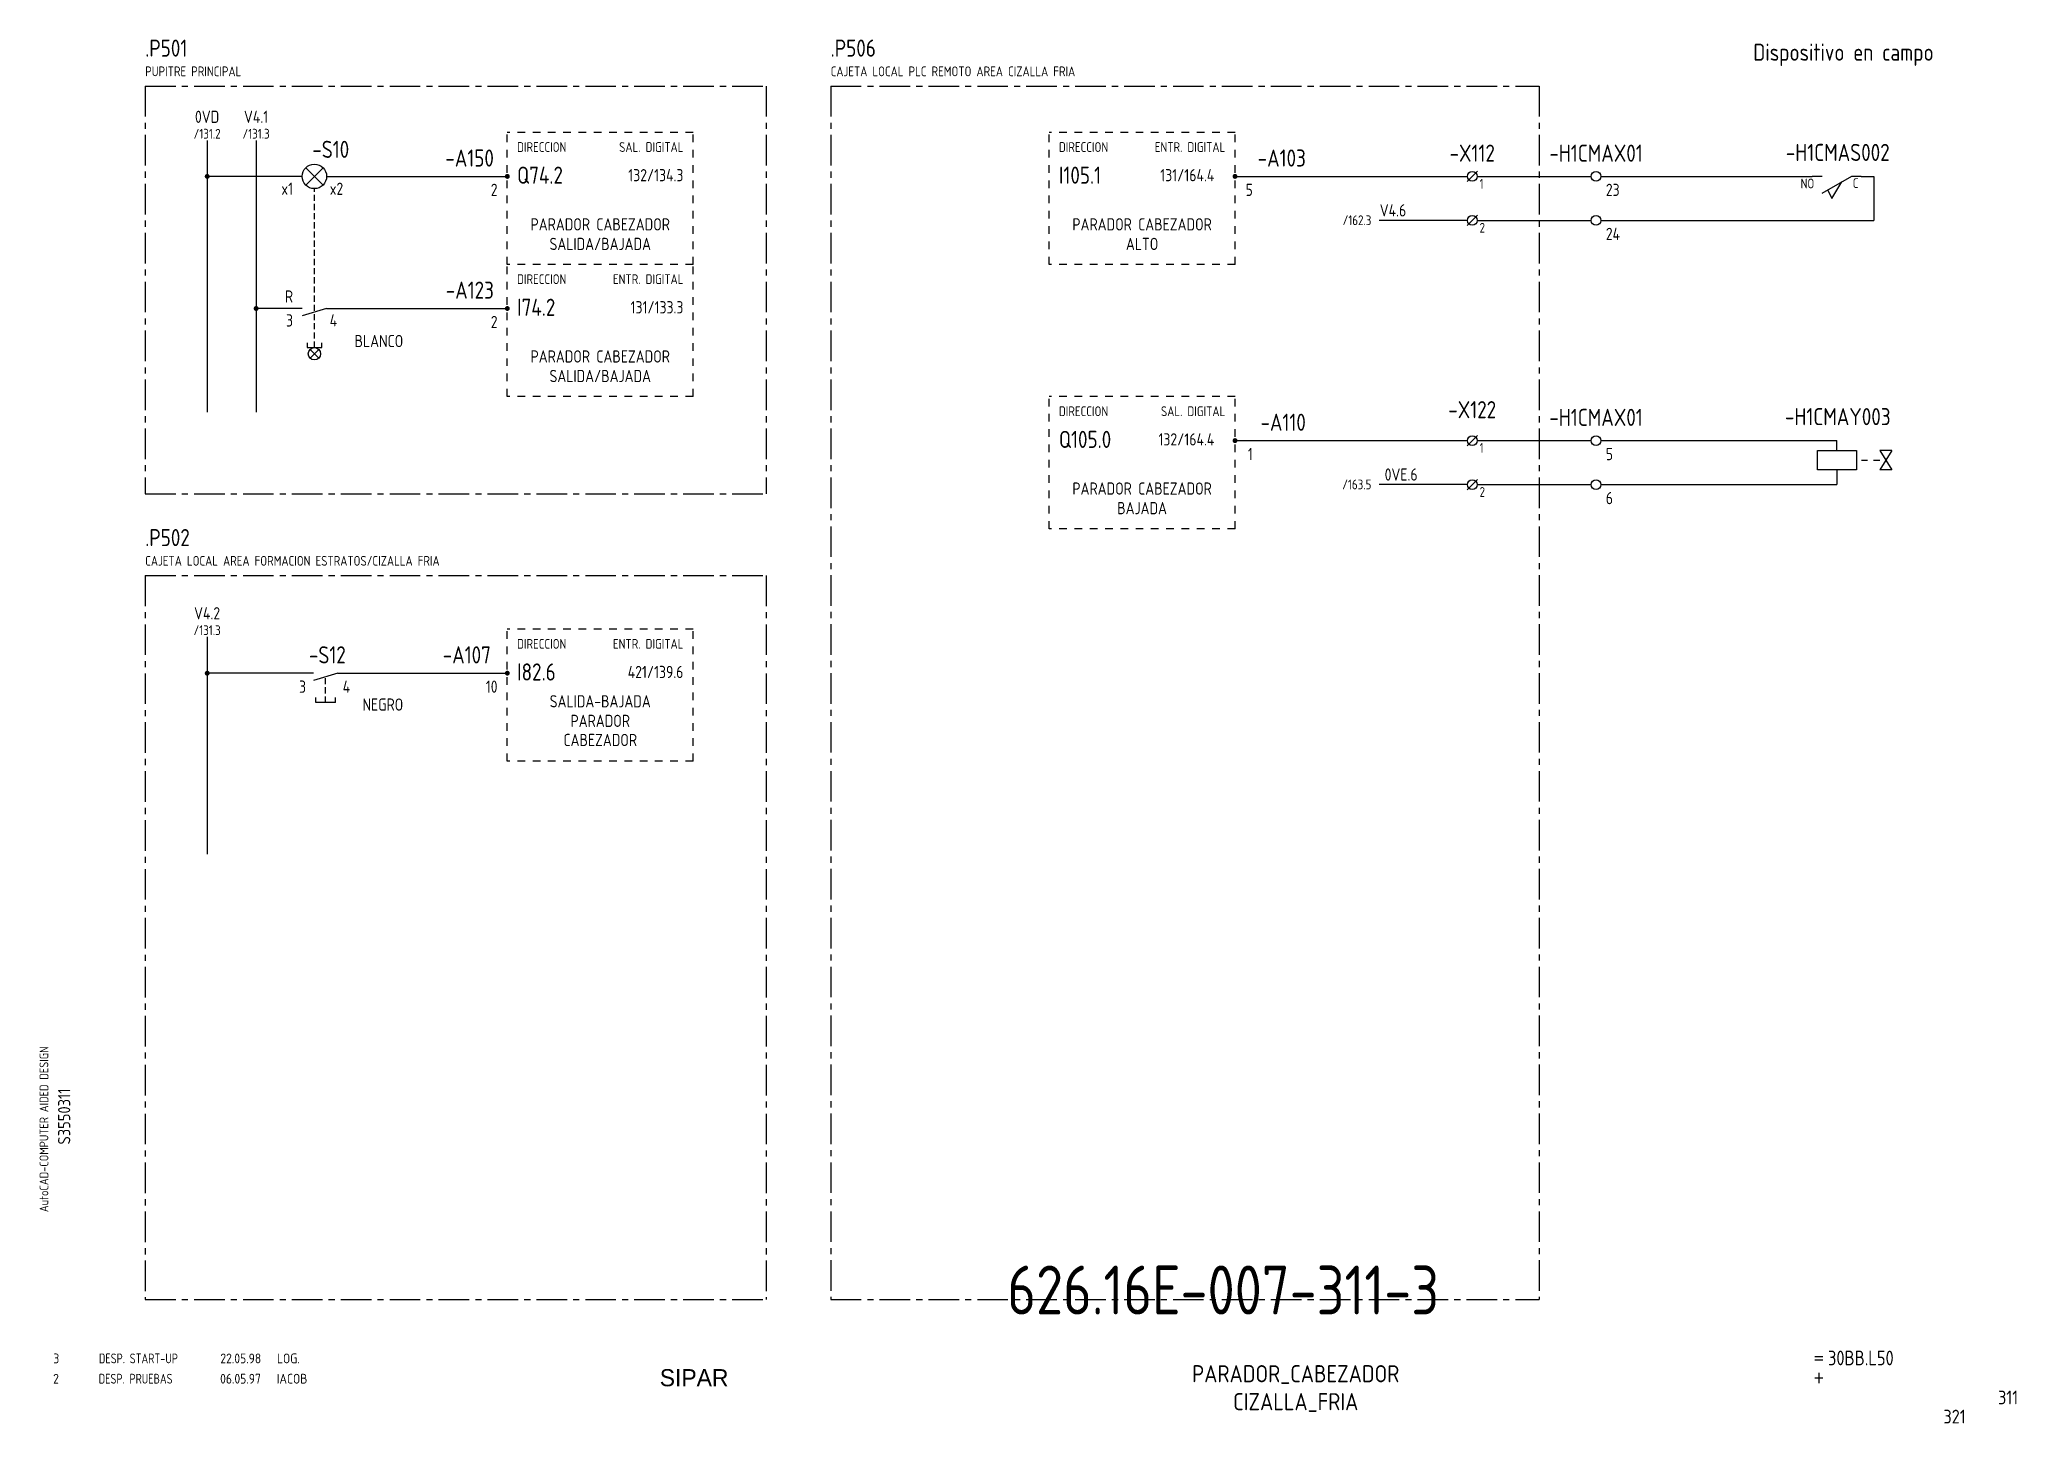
# Model space of a CAD drawing. Extents: x 10 to 414, y 6 to 288.
import ezdxf
from ezdxf.enums import TextEntityAlignment as Align

# ---------------------------------------------------------------- set-up
doc = ezdxf.new("R2010")
doc.units = 0
doc.header["$LTSCALE"] = 5
doc.header["$MEASUREMENT"] = 0
for name, pattern in [('CENTER', [2, 1.25, -0.25, 0.25, -0.25]), ('HIDDEN', [0.375, 0.25, -0.125]), ('HIDDEN1', [0.625, 0.3125, -0.3125])]:
    doc.linetypes.add(name, pattern=pattern)
doc.layers.get('0').update_dxf_attribs({"linetype": 'CONTINUOUS'})
doc.layers.add('CART', color=7, linetype='CONTINUOUS')
doc.styles.add('DIN', font='DIN.shx', dxfattribs={"width": 0.85})
doc.styles.add('N', font='ROMANS', dxfattribs={"width": 0.85, "height": 3})
doc.styles.add('SIMPLEX', font='SIMPLEX', dxfattribs={"width": 0.85})
doc.styles.add('X', font='UNIV.SHX', dxfattribs={"height": 3.5})

# ---------------------------------------------------------------- blocks, each defined once
blk = doc.blocks.new('B5-3')
at = {"linetype": 'Continuous', "const_width": 0.5}
blk.add_lwpolyline([(-0.25, 0, 1), (0.25, 0, 1)], format="xyb", close=True, dxfattribs=at)
blk = doc.blocks.new('NORMALE')
at = {"linetype": 'Continuous'}
blk.add_line((-1.06, -1.06), (1.06, 1.06), dxfattribs=at)
at = {"color": 7}
blk.add_circle((0, 0), 1, dxfattribs=at)
at = {"color": 7, "style": 'SIMPLEX', "flags": 9}
for tag, p in [('QUADRO', (-7.5, 4)), ('SEZIONE', (-7.5, 2.5)), ('NUMO', (-7.5, 1)), ('NUMM', (-7.5, -0.5)), ('NOTEM', (-7.5, -2)), ('NOTEV', (-7.5, -3.5)), ('UTENZA', (-7.5, -5)), ('RIP', (-7.5, -6.5)), ('RAGGIO', (-7.5, -8))]:
    blk.add_attdef(tag, p, '', height=1, dxfattribs=at)
at = {"color": 3, "style": 'SIMPLEX', "flags": 8}
for tag, p in [('NUMI', (1.5, 0.5)), ('MORSETTIERA', (1.5, -2.5))]:
    blk.add_attdef(tag, p, '', height=2, dxfattribs=at)
blk = doc.blocks.new('070801')
at = {"color": 0, "linetype": 'ByBlock'}
for points in [[(0, -2), (0, 0)], [(-2.8, -3.15), (-4.5, -4), (-1.12, -6.07)], [(0, -10), (0, -8), (-3.5, -1.94)]]:
    blk.add_lwpolyline(points, dxfattribs=at)
at = {"color": 2, "linetype": 'ByBlock', "style": 'SIMPLEX', "width": 0.85}
for tag, p in [('C1', (-1, 0)), ('C2', (-1, -12))]:
    blk.add_attdef(tag, text='', height=1.75, dxfattribs=at).set_placement(p, align=Align.RIGHT)
at = {"color": 1, "linetype": 'ByBlock', "style": 'SIMPLEX', "flags": 1}
for tag, p, height, width in [('ALIAS', (2, -4), 2.5, 0.75), ('UBIC', (2, -13), 1.5, 0.85), ('CODICE1', (2, -17), 1.5, 0.85), ('UBIC1', (2, -15), 1.5, 0.75), ('VINCOLO', (2, -21), 1.5, 0.75), ('CODICE2', (2, -19), 1.5, 0.85)]:
    blk.add_attdef(tag, p, '', height=height, dxfattribs=dict(at, width=width))
at = {"color": 1, "linetype": 'ByBlock', "style": 'SIMPLEX', "width": 0.85}
for tag, p, height in [('SIGLA', (2, -4), 2.5), ('FUNZIONE', (2, -8), 2), ('NOTE', (2, -11), 2)]:
    blk.add_attdef(tag, p, '', height=height, dxfattribs=at)
blk = doc.blocks.new('NOC')
at = {"linetype": 'Continuous'}
blk.add_line((8, 0), (10.6, 0), dxfattribs=at)
ref = blk.add_blockref('070801', (-2, 0), dxfattribs=dict(at, rotation=90))
ref.add_attrib('C1', 'NO', dxfattribs={"color": 7, "linetype": 'ByBlock', "height": 2, "style": 'DIN', "width": 0.85}).set_placement((-1.6, -2.45), align=Align.RIGHT)
ref.add_attrib('C2', 'C', dxfattribs={"color": 7, "linetype": 'ByBlock', "height": 2, "style": 'DIN', "width": 0.85}).set_placement((7.44, -2.37), align=Align.RIGHT)
blk = doc.blocks.new('REV2')
at = {"color": 3, "style": 'DIN'}
for s, width, p in [('2', 0.9, (12.45, 13.79)), ('DESP. PRUEBAS', 0.8, (21.76, 13.79)), ('06.05.97', 0.9, (46.59, 13.79)), ('IACOB', 0.9, (58.16, 13.79))]:
    blk.add_text(s, height=2, dxfattribs=dict(at, width=width)).set_placement(p)
blk = doc.blocks.new('DESP')
at = {"color": 3, "style": 'DIN'}
for s, width, p in [('3', 0.9, (7.45, 13.02)), ('DESP. START-UP', 0.8, (16.76, 13.02)), ('22.05.98', 0.9, (41.59, 13.02)), ('LOG.', 0.9, (53.16, 13.02))]:
    blk.add_text(s, height=2, dxfattribs=dict(at, width=width)).set_placement(p)

msp = doc.modelspace()

# ---------------------------------------------------------------- linework, layer by layer
at = {"color": 3, "linetype": 'CENTER'}
for p, q in [((31.27, 279), (158.24, 279)), ((31.27, 279), (31.27, 195.63)), ((158.24, 279), (158.24, 195.63)), ((171.42, 279), (171.42, 31)), ((171.42, 279), (316.27, 279)), ((316.27, 279), (316.27, 31)), ((31.27, 195.63), (158.24, 195.63)), ((31.27, 178.96), (158.24, 178.96)), ((31.27, 178.96), (31.27, 31)), ((158.24, 178.96), (158.24, 31)), ((31.27, 31), (158.24, 31)), ((171.42, 31), (316.27, 31))]:
    msp.add_line(p, q, dxfattribs=at)
at = {"linetype": 'Continuous'}
for p, q in [((43.95, 267.87), (43.95, 212.34)), ((53.95, 267.87), (53.95, 212.34)), ((67.63, 258.76), (64.1, 262.3)), ((64.1, 258.76), (67.63, 262.3)), ((384.72, 260.53), (384.72, 251.53)), ((301.59, 251.53), (283.59, 251.53)), ((66.75, 223.39), (64.98, 225.16)), ((64.98, 223.39), (66.75, 225.16)), ((377.15, 204.53), (377.15, 206.53)), ((373.15, 204.53), (381.15, 204.53)), ((373.15, 200.53), (373.15, 204.53)), ((381.15, 204.53), (381.15, 200.53)), ((385.9, 204.53), (388.4, 200.53)), ((388.4, 204.53), (385.9, 200.53)), ((388.4, 204.53), (385.9, 204.53)), ((381.15, 200.53), (373.15, 200.53)), ((377.15, 200.53), (377.15, 197.53)), ((388.4, 200.53), (385.9, 200.53)), ((301.59, 197.53), (283.59, 197.53)), ((66.16, 152.99), (66.16, 153.99)), ((70.16, 152.99), (70.16, 153.99)), ((70.16, 152.99), (66.16, 152.99))]:
    msp.add_line(p, q, dxfattribs=at)
at = {"linetype": 'HIDDEN1'}
for p, q in [((105.31, 242.53), (105.31, 269.53)), ((143.31, 269.53), (105.31, 269.53)), ((143.31, 242.53), (143.31, 269.53)), ((254.09, 269.53), (216.09, 269.53)), ((216.09, 242.53), (216.09, 269.53)), ((254.09, 242.53), (254.09, 269.53)), ((143.31, 242.53), (105.31, 242.53)), ((143.31, 242.53), (105.31, 242.53)), ((105.31, 215.53), (105.31, 242.53)), ((143.31, 215.53), (143.31, 242.53)), ((254.09, 242.53), (216.09, 242.53)), ((143.31, 215.53), (105.31, 215.53)), ((254.09, 215.53), (216.09, 215.53)), ((216.09, 188.53), (216.09, 215.53)), ((254.09, 188.53), (254.09, 215.53)), ((254.09, 188.53), (216.09, 188.53)), ((105.31, 140.99), (105.31, 167.99)), ((143.31, 167.99), (105.31, 167.99)), ((143.31, 140.99), (143.31, 167.99)), ((143.31, 140.99), (105.31, 140.99))]:
    msp.add_line(p, q, dxfattribs=at)
for p, q in [((63.36, 260.53), (43.95, 260.53)), ((68.36, 260.53), (73.36, 260.53)), ((73.36, 260.53), (105.31, 260.53)), ((254.09, 260.53), (301.59, 260.53)), ((303.59, 260.53), (326.91, 260.53)), ((328.91, 260.53), (372.12, 260.53)), ((303.59, 251.53), (326.91, 251.53)), ((328.91, 251.53), (384.72, 251.53)), ((63.36, 233.53), (53.95, 233.53)), ((68.36, 233.53), (63.36, 232.03)), ((68.36, 233.53), (73.36, 233.53)), ((73.36, 233.53), (105.31, 233.53)), ((64.36, 226.53), (64.36, 225.53)), ((67.36, 225.53), (67.36, 226.53)), ((64.36, 225.53), (67.36, 225.53)), ((254.09, 206.53), (301.59, 206.53)), ((303.59, 206.53), (326.91, 206.53)), ((328.91, 206.53), (377.15, 206.53)), ((382.15, 202.53), (383.4, 202.53)), ((384.65, 202.53), (385.9, 202.53)), ((303.59, 197.53), (326.91, 197.53)), ((328.91, 197.53), (377.15, 197.53)), ((43.95, 166.4), (43.95, 121.99)), ((65.66, 158.99), (43.95, 158.99)), ((70.66, 158.99), (65.66, 157.49)), ((70.66, 158.99), (94.66, 158.99)), ((76.66, 158.99), (105.31, 158.99))]:
    msp.add_line(p, q)
at = {"linetype": 'HIDDEN'}
for p, q in [((65.86, 225.53), (65.86, 258.03)), ((68.16, 152.99), (68.16, 158.24))]:
    msp.add_line(p, q, dxfattribs=at)
msp.add_circle((65.86, 260.53), 2.5)
at = {"linetype": 'Continuous'}
for centre, radius in [((327.91, 260.53), 1), ((327.91, 251.53), 1), ((65.86, 224.28), 1.25), ((327.91, 206.53), 1), ((327.91, 197.53), 1)]:
    msp.add_circle(centre, radius, dxfattribs=at)

# ---------------------------------------------------------------- block references
for p in [(43.95, 260.53), (105.31, 260.53), (53.95, 233.53), (105.31, 233.53), (43.95, 158.99), (105.31, 158.99)]:
    msp.add_blockref('B5-3', p)
at = {"xscale": -1}
for p in [(254.09, 260.53), (254.09, 206.53)]:
    msp.add_blockref('B5-3', p, dxfattribs=at)
at = {"linetype": 'Continuous'}
ref = msp.add_blockref('NORMALE', (302.59, 260.53), dxfattribs=at)
ref.add_attrib('MORSETTIERA', '1', (304.09, 258.03), dxfattribs={"color": 7, "height": 2, "style": 'DIN', "width": 0.85, "flags": 8})
for name, p in [('NOC', (374.12, 260.53)), ('DESP', (5.05, 4.92)), ('REV2', (0, 0))]:
    msp.add_blockref(name, p, dxfattribs=at)
ref = msp.add_blockref('NORMALE', (302.59, 251.53), dxfattribs=at)
ref.add_attrib('MORSETTIERA', '2', (304.09, 249.03), dxfattribs={"color": 7, "height": 2, "style": 'DIN', "width": 0.85, "flags": 8})
ref = msp.add_blockref('NORMALE', (302.59, 206.53), dxfattribs=at)
ref.add_attrib('MORSETTIERA', '1', (304.09, 204.03), dxfattribs={"color": 7, "height": 2, "style": 'DIN', "width": 0.85, "flags": 8})
ref = msp.add_blockref('NORMALE', (302.59, 197.53), dxfattribs=at)
ref.add_attrib('MORSETTIERA', '2', (304.09, 195.03), dxfattribs={"color": 7, "height": 2, "style": 'DIN', "width": 0.85, "flags": 8})

# ---------------------------------------------------------------- texts
at = {"color": 3, "style": 'DIN', "width": 0.85}
for s, p in [('.P501', (31.27, 285)), ('.P506', (171.42, 285)), ('Q74.2', (107.31, 259.03)), ('I105.1', (218.09, 259.03)), ('I74.2', (107.31, 232.03)), ('Q105.0', (218.09, 205.03)), ('.P502', (31.27, 184.96)), ('I82.6', (107.31, 157.49))]:
    msp.add_text(s, height=3.5, dxfattribs=at).set_placement(p)
at = {"color": 2, "style": 'DIN', "width": 0.85}
msp.add_text('Dispositivo en campo', height=3.5, dxfattribs=at).set_placement((360.06, 284.16))
at = {"style": 'DIN', "width": 0.85}
for s, height, p in [('PUPITRE PRINCIPAL', 2, (31.27, 281)), ('CAJETA LOCAL PLC REMOTO AREA CIZALLA FRIA', 2, (171.42, 281)), ('23', 2.5, (329.91, 256.53)), ('24', 2.5, (329.91, 247.53)), ('5', 2.5, (329.91, 202.53)), ('6', 2.5, (329.91, 193.53)), ('CAJETA LOCAL AREA FORMACION ESTRATOS/CIZALLA FRIA', 2, (31.27, 180.96))]:
    msp.add_text(s, height=height, dxfattribs=at).set_placement(p)
for s, height, p in [('0VD', 2.5, (43.93, 271.46)), ('V4.1', 2.5, (53.94, 271.46)), ('/131.2', 2, (43.93, 268.25)), ('/131.3', 2, (53.94, 268.25)), ('PARADOR CABEZADOR', 2.5, (124.31, 249.48)), ('PARADOR CABEZADOR', 2.5, (235.09, 249.48)), ('SALIDA/BAJADA', 2.5, (124.31, 245.48)), ('ALTO', 2.5, (235.09, 245.48)), ('PARADOR CABEZADOR', 2.5, (124.31, 222.48)), ('SALIDA/BAJADA', 2.5, (124.31, 218.48)), ('PARADOR CABEZADOR', 2.5, (235.09, 195.48)), ('BAJADA', 2.5, (235.09, 191.48)), ('V4.2', 2.5, (43.93, 169.99)), ('/131.3', 2, (43.93, 166.78)), ('SALIDA-BAJADA', 2.5, (124.31, 152)), ('PARADOR', 2.5, (124.31, 148)), ('CABEZADOR', 2.5, (124.31, 144.09))]:
    msp.add_text(s, height=height, dxfattribs=at).set_placement(p, align=Align.CENTER)
at = {"color": 3, "style": 'DIN', "width": 0.85}
for s, p in [('-S10', (72.98, 264.31)), ('-A150', (102.56, 262.53)), ('-A103', (268.57, 262.53)), ('-A123', (102.56, 235.53)), ('-A110', (268.57, 208.53)), ('-S12', (72.28, 160.99)), ('-A107', (101.94, 160.99))]:
    msp.add_text(s, height=3.5, dxfattribs=at).set_placement(p, align=Align.RIGHT)
at = {"color": 1, "style": 'DIN', "width": 0.85}
for p in [(107.31, 265.53), (218.09, 265.53), (107.31, 238.53), (218.09, 211.53), (107.31, 163.99)]:
    msp.add_text('DIRECCION', height=2, dxfattribs=at).set_placement(p)
at = {"color": 1, "linetype": 'Continuous', "style": 'DIN', "width": 0.85}
msp.add_text('SAL. DIGITAL', height=2, dxfattribs=at).set_placement((141.31, 265.53), align=Align.RIGHT)
at = {"color": 1, "style": 'DIN', "width": 0.85}
for s, p in [('ENTR. DIGITAL', (252.09, 265.53)), ('ENTR. DIGITAL', (141.31, 238.53)), ('SAL. DIGITAL', (252.09, 211.53)), ('ENTR. DIGITAL', (141.31, 163.99))]:
    msp.add_text(s, height=2, dxfattribs=at).set_placement(p, align=Align.RIGHT)
at = {"color": 3, "style": 'DIN', "width": 0.85}
for s, p in [('-X112', (302.59, 263.53)), ('-H1CMAX01', (327.91, 263.53)), ('-H1CMAS002', (377.32, 263.68)), ('-X122', (302.59, 211.1)), ('-H1CMAX01', (327.91, 209.53)), ('-H1CMAY003', (377.32, 209.68))]:
    msp.add_text(s, height=3.5, dxfattribs=at).set_placement(p, align=Align.CENTER)
at = {"color": 7, "style": 'DIN', "width": 0.85}
for s, p in [('x1', (61.5, 256.76)), ('R', (61.5, 234.74)), ('3', (61.5, 229.84)), ('3', (64.16, 154.99))]:
    msp.add_text(s, height=2.5, dxfattribs=at).set_placement(p, align=Align.RIGHT)
for s, p in [('x2', (69, 256.76)), ('4', (69, 229.84)), ('4', (71.66, 154.99))]:
    msp.add_text(s, height=2.5, dxfattribs=at).set_placement(p)
at = {"style": 'DIN', "width": 0.85}
for s, height, p in [('2', 2.5, (103.31, 256.53)), ('132/134.3', 2.5, (141.31, 259.53)), ('131/164.4', 2.5, (249.85, 259.53)), ('5', 2.5, (257.73, 256.53)), ('V4.6', 2.5, (289.09, 252.35)), ('/162.3', 2, (281.97, 250.57)), ('131/133.3', 2.5, (141.31, 232.53)), ('2', 2.5, (103.31, 229.53)), ('BLANCO', 2.5, (84.03, 225.63)), ('132/164.4', 2.5, (249.85, 205.53)), ('1', 2.5, (257.73, 202.53)), ('/163.5', 2, (281.97, 196.57)), ('0VE.6', 2.5, (291.42, 198.35)), ('421/139.6', 2.5, (141.31, 157.99)), ('NEGRO', 2.5, (84.03, 151.33)), ('10', 2.5, (103.31, 154.99))]:
    msp.add_text(s, height=height, dxfattribs=at).set_placement(p, align=Align.RIGHT)
at = {"color": 2, "insert": (207.53, 37.92), "char_height": 10, "width": 111.0411, "attachment_point": 1, "style": 'DIN'}
msp.add_mtext('626.16E-007-311-3', dxfattribs=at)
at = {"layer": 'CART', "color": 1, "style": 'DIN', "width": 0.9}
msp.add_text('AutoCAD-COMPUTER AIDED DESIGN', height=1.8, rotation=90, dxfattribs=at).set_placement((11.47, 48.84))
at = {"layer": 'CART', "color": 3, "style": 'N', "width": 0.85}
for s, p in [('=', (372.24, 17.91)), ('+', (372.24, 13.87))]:
    msp.add_text(s, height=2.5, dxfattribs=at).set_placement(p)
at = {"layer": 'CART', "color": 3, "style": 'DIN', "width": 0.9, "flags": 1}
msp.add_attdef('S3550311', text='', height=2.5, rotation=90, dxfattribs=at).set_placement((15.95, 68.38), align=Align.CENTER)
at = {"layer": 'CART', "color": 3, "style": 'DIN', "width": 0.85}
msp.add_attdef('30BB.L50', text='', height=3, dxfattribs=at).set_placement((375.33, 16.63), align=Align.BOTTOM_LEFT)
at = {"layer": 'CART', "color": 6, "style": 'X', "flags": 1}
msp.add_attdef('SIPAR', text='', height=3.5, dxfattribs=at).set_placement((143.5, 15), align=Align.MIDDLE)
at = {"layer": 'CART', "color": 2, "style": 'DIN', "width": 0.9, "flags": 1}
for tag, p in [('PARADOR_CABEZADOR', (266.5, 15.65)), ('CIZALLA_FRIA', (266.5, 9.94))]:
    msp.add_attdef(tag, text='', height=3.5, dxfattribs=at).set_placement(p, align=Align.MIDDLE)
msp.add_attdef('311', text='', height=2.8, dxfattribs=at).set_placement((414.2, 9.56), align=Align.RIGHT)
at = {"layer": 'CART', "color": 7, "style": 'DIN', "width": 0.9, "flags": 1}
msp.add_attdef('321', (398.93, 5.65), '', height=2.8, dxfattribs=at)

doc.saveas('drawing.dxf')
